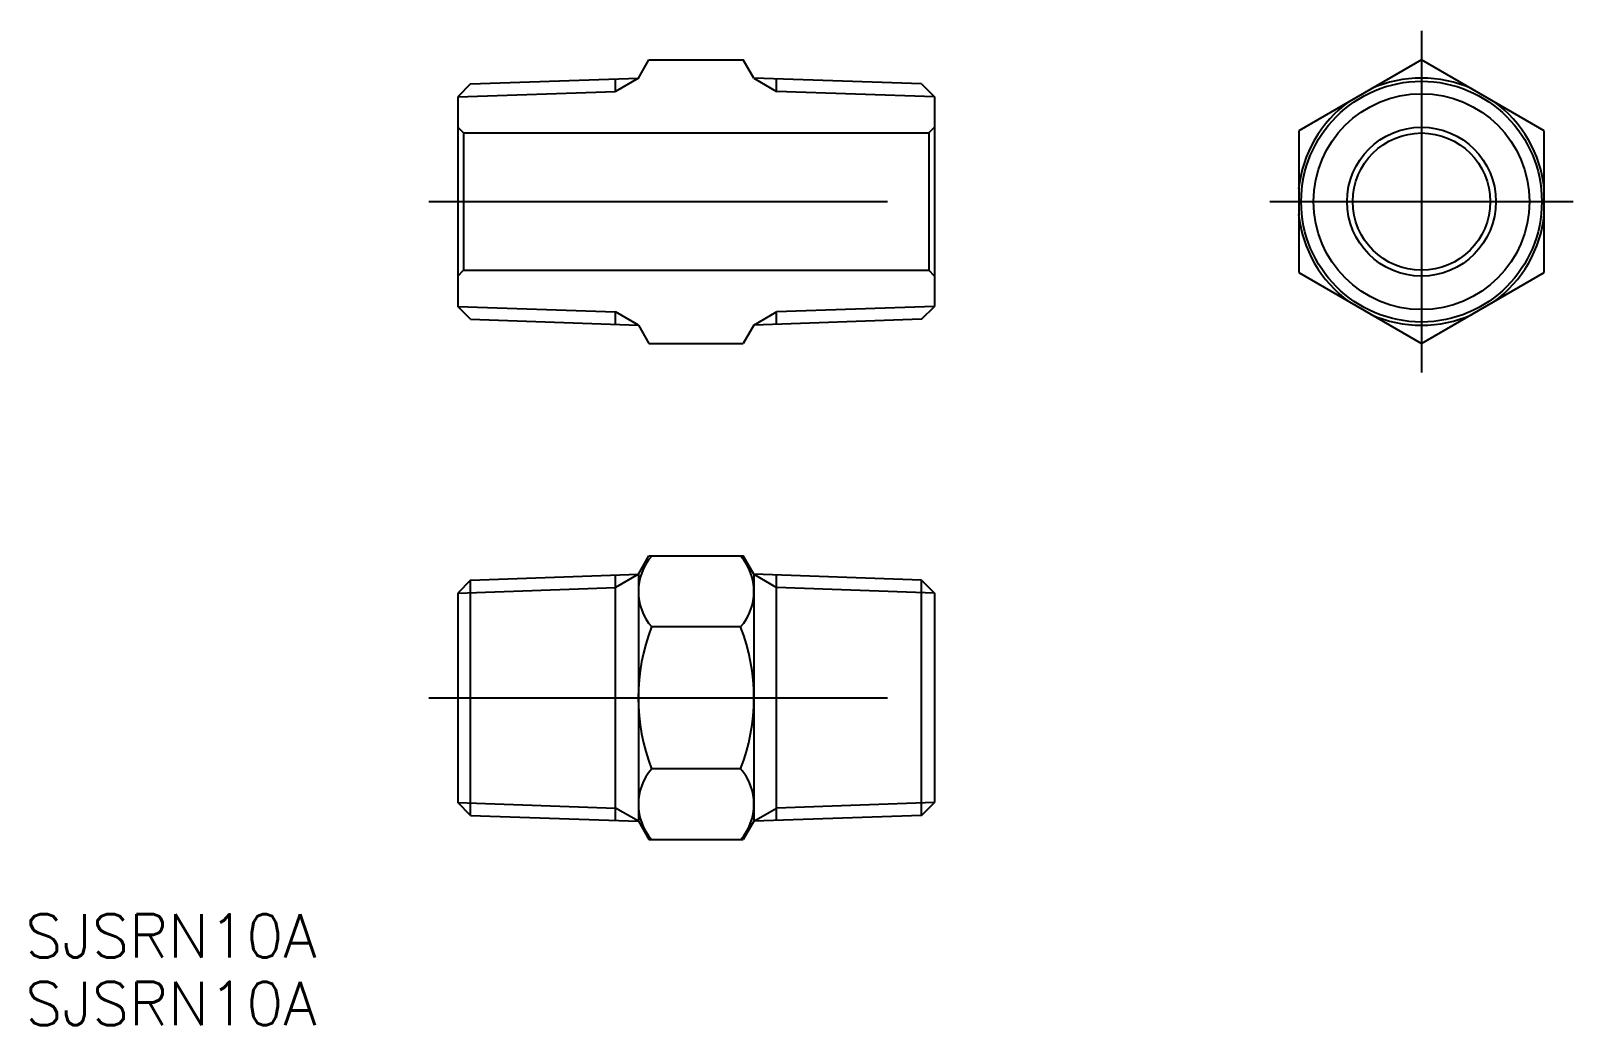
# Model space of a CAD drawing. Extents: x -96 to 11, y -57 to 12.
import ezdxf

# ---------------------------------------------------------------- set-up
doc = ezdxf.new("R2010")
doc.units = 0
doc.linetypes.add('CENTER', pattern=[50.8, 31.75, -6.35, 6.35, -6.35])
doc.layers.get('0').update_dxf_attribs({"linetype": 'CONTINUOUS'})
doc.layers.add('CENTER', color=1, linetype='CENTER')
doc.styles.get("Standard").update_dxf_attribs({"font": 'txt.shx', "height": 3, "bigfont": 'bigfont.shx'})

msp = doc.modelspace()

# ---------------------------------------------------------------- linework, layer by layer
at = {"color": 7, "linetype": 'CONTINUOUS'}
for p, q in [((-54.22, 8.55), (-53.49, 9.81)), ((-53.49, 9.81), (-46.96, 9.81)), ((-46.22, 8.55), (-46.96, 9.81)), ((0, 9.81), (-8.5, 4.91)), ((8.5, 4.91), (0, 9.81)), ((-65.84, 8.14), (-54.22, 8.55)), ((-34.61, 8.14), (-46.22, 8.55)), ((-65.84, 8.14), (-66.72, 7.25)), ((-55.8, 7.63), (-55.8, 8.49)), ((-44.65, 7.63), (-44.65, 8.49)), ((-34.61, 8.14), (-33.72, 7.25)), ((-66.72, 7.25), (-66.72, -7.25)), ((-33.72, 7.25), (-33.72, -7.25)), ((-66.72, 5.15), (-66.32, 4.75)), ((-66.32, 4.75), (-34.12, 4.75)), ((-66.32, 4.75), (-66.32, -4.75)), ((-33.72, 5.15), (-34.12, 4.75)), ((-34.12, 4.75), (-34.12, -4.75)), ((-8.5, 4.91), (-8.5, -4.91)), ((8.5, -4.91), (8.5, 4.91)), ((-66.72, -5.15), (-66.32, -4.75)), ((-66.32, -4.75), (-34.12, -4.75)), ((-33.72, -5.15), (-34.12, -4.75)), ((-8.5, -4.91), (0, -9.81)), ((0, -9.81), (8.5, -4.91)), ((-65.84, -8.14), (-66.72, -7.25)), ((-34.61, -8.14), (-33.72, -7.25)), ((-65.84, -8.14), (-54.22, -8.55)), ((-55.8, -8.49), (-55.8, -7.63)), ((-34.61, -8.14), (-46.22, -8.55)), ((-44.65, -8.49), (-44.65, -7.63)), ((-54.22, -8.55), (-53.49, -9.81)), ((-46.22, -8.55), (-46.96, -9.81)), ((-53.49, -9.81), (-46.96, -9.81)), ((-54.22, -25.78), (-53.49, -24.51)), ((-53.49, -24.51), (-46.96, -24.51)), ((-46.22, -25.78), (-46.96, -24.51)), ((-65.84, -26.19), (-66.72, -27.08)), ((-65.84, -26.19), (-54.22, -25.78)), ((-65.84, -42.47), (-65.84, -26.19)), ((-55.8, -42.82), (-55.8, -25.84)), ((-54.22, -25.78), (-54.22, -42.87)), ((-34.61, -26.19), (-46.22, -25.78)), ((-46.22, -25.78), (-46.22, -42.87)), ((-44.65, -42.82), (-44.65, -25.84)), ((-34.61, -42.47), (-34.61, -26.19)), ((-34.61, -26.19), (-33.72, -27.08)), ((-66.72, -27.08), (-66.72, -41.58)), ((-33.72, -27.08), (-33.72, -41.58)), ((-47.14, -29.42), (-53.3, -29.42)), ((-47.14, -39.24), (-53.3, -39.24)), ((-65.84, -42.47), (-66.72, -41.58)), ((-34.61, -42.47), (-33.72, -41.58)), ((-65.84, -42.47), (-54.22, -42.87)), ((-34.61, -42.47), (-46.22, -42.87)), ((-54.22, -42.87), (-53.49, -44.14)), ((-46.22, -42.87), (-46.96, -44.14)), ((-53.49, -44.14), (-46.96, -44.14))]:
    msp.add_line(p, q, dxfattribs=at)
at = {"color": 3, "linetype": 'CONTINUOUS'}
for p, q in [((-54.22, 8.55), (-55.8, 7.63)), ((-46.22, 8.55), (-44.65, 7.63)), ((-66.72, 7.25), (-55.8, 7.63)), ((-33.72, 7.25), (-44.65, 7.63)), ((-66.72, -7.25), (-55.8, -7.63)), ((-33.72, -7.25), (-44.65, -7.63)), ((-54.22, -8.55), (-55.8, -7.63)), ((-46.22, -8.55), (-44.65, -7.63)), ((-66.72, -27.08), (-55.8, -26.69)), ((-54.22, -25.78), (-55.8, -26.69)), ((-46.22, -25.78), (-44.65, -26.69)), ((-33.72, -27.08), (-44.65, -26.69)), ((-66.72, -41.58), (-55.8, -41.96)), ((-33.72, -41.58), (-44.65, -41.96)), ((-54.22, -42.87), (-55.8, -41.96)), ((-46.22, -42.87), (-44.65, -41.96))]:
    msp.add_line(p, q, dxfattribs=at)
at = {"color": 7, "linetype": 'CONTINUOUS'}
for radius in [8.33, 5.15, 4.75]:
    msp.add_circle((0, 0), radius, dxfattribs=at)
at = {"color": 3, "linetype": 'CONTINUOUS'}
msp.add_circle((0, 0), 7.47, dxfattribs=at)
at = {"color": 7, "linetype": 'CONTINUOUS'}
for centre, radius, start, end in [((0, 0), 8.55, 65.9322, 114.0678), ((0, 0), 8.55, 125.9322, 174.0678), ((0, 0), 8.55, 5.9322, 54.0678), ((0, 0), 8.55, 185.9322, 234.0678), ((0, 0), 8.55, 305.9322, 354.0678), ((0, 0), 8.55, 245.9322, 294.0678), ((-50.49, -26.97), 3.73, 138.8638, 221.1362), ((-49.95, -26.97), 3.73, 318.8638, 41.1362), ((-40.69, -34.33), 13.54, 158.7474, 201.2526), ((-59.76, -34.33), 13.54, 338.7474, 21.2526), ((-50.49, -41.69), 3.73, 138.8638, 221.1362), ((-49.95, -41.69), 3.73, 318.8638, 41.1362)]:
    msp.add_arc(centre, radius, start, end, dxfattribs=at)
at = {"layer": 'CENTER', "color": 1, "linetype": 'CENTER'}
for p, q in [((0, 11.81), (0, -11.81)), ((-68.72, 0), (-31.72, 0)), ((-10.5, 0), (10.5, 0)), ((-68.72, -34.33), (-31.72, -34.33))]:
    msp.add_line(p, q, dxfattribs=at)

# ---------------------------------------------------------------- texts
at = {"color": 7, "linetype": 'CONTINUOUS'}
for p in [(-96.67, -52.3), (-96.67, -56.97)]:
    msp.add_text('SJSRN10A', height=3, dxfattribs=at).set_placement(p)

doc.saveas('drawing.dxf')
